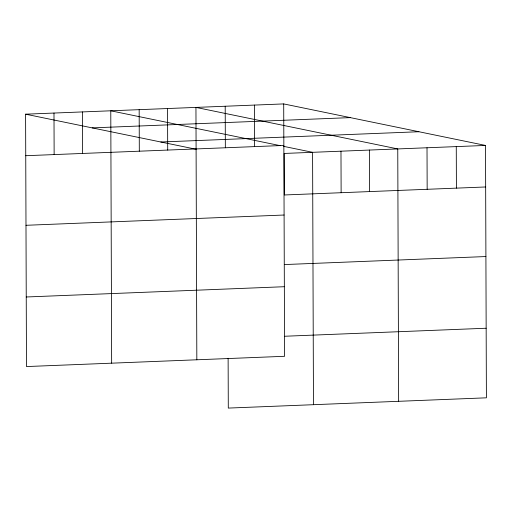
<?xml version="1.0" encoding="UTF-8"?>
<svg xmlns="http://www.w3.org/2000/svg" width="512" height="512" viewBox="0 0 512 512"><rect width="100%" height="100%" fill="white"/><g stroke="black" fill="none" stroke-linecap="round" stroke-linejoin="round"><path stroke-width="0.77" d="M283.706 103.917L284.589 356.294L26.483 366.56L25.6 114.182L283.706 103.917L485.517 145.44L486.4 397.818L228.294 408.083L228.122 358.272M92.198 127.885L350.304 117.619M160.813 142.003L418.918 131.738M25.747 155.712L283.853 145.446M485.517 145.44L284.198 153.446L284.339 194.976L485.664 186.97M25.99 225.293L284.096 215.027M284.582 264.557L485.907 256.55M26.24 296.986L284.346 286.714M284.832 336.243L486.157 328.237M280.467 145.709L110.778 110.797L111.654 363.174M283.597 146.349L312.589 152.314L313.472 404.698M25.6 114.182L196.07 149.254M456.269 146.598L456.41 188.134M427.014 147.763L427.162 189.293M398.643 401.306L397.76 148.928L195.949 107.405L196.832 359.789M369.37 150.054L369.517 191.59M340.979 151.187L341.126 192.717M254.451 105.082L254.598 146.611M225.203 106.246L225.344 147.776M167.558 108.538L167.706 150.067M139.168 109.664L139.309 151.2M82.381 111.923L82.528 153.453M53.99 113.056L54.138 154.586"/></g></svg>
